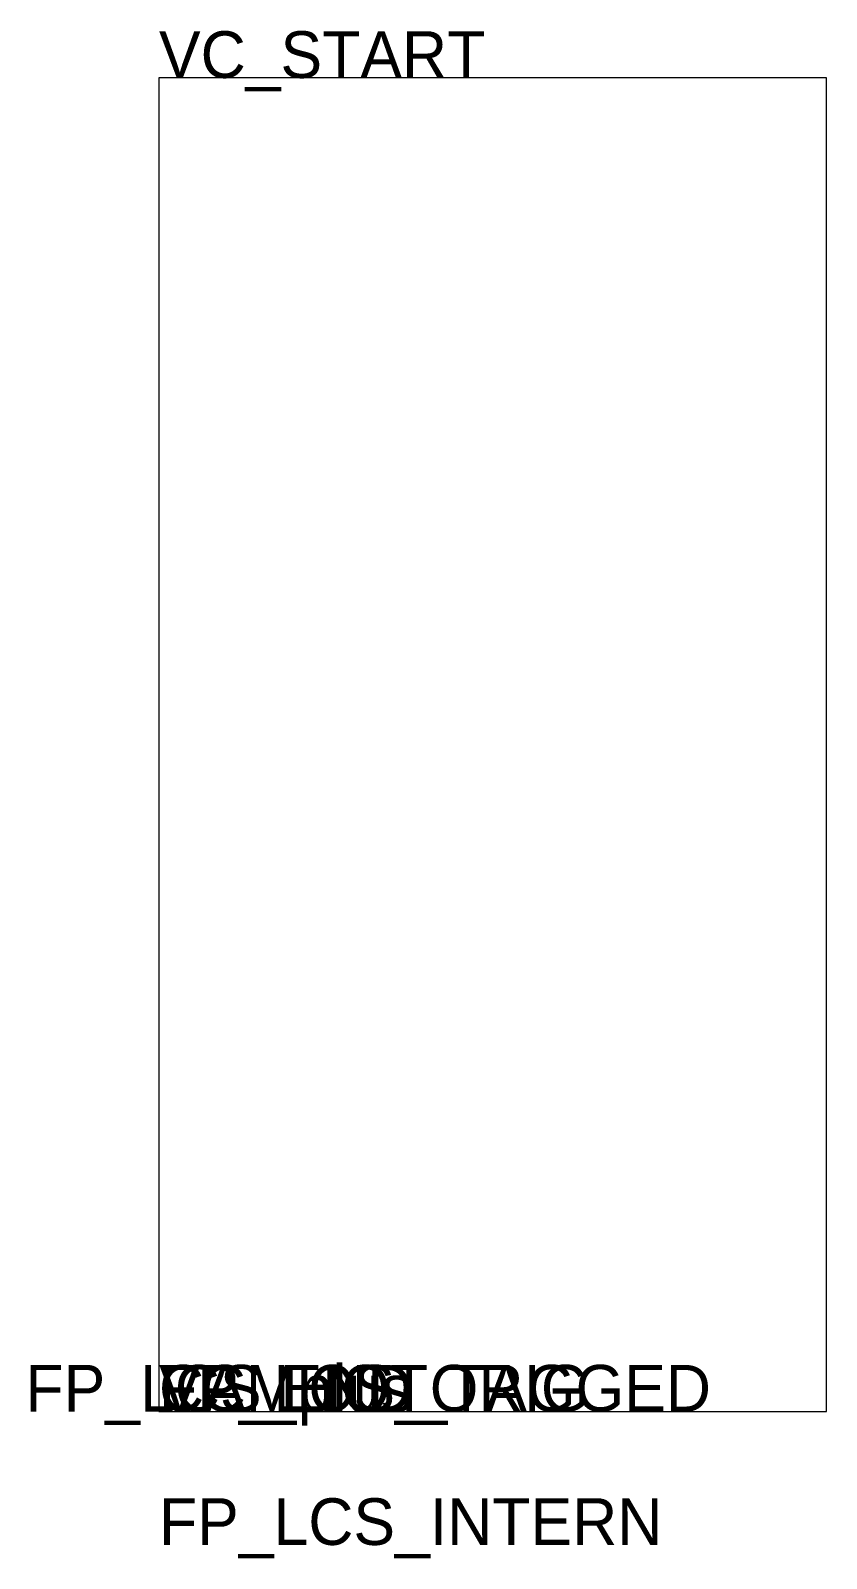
# Model space of a CAD drawing. Header units: metres. Extents: x -10 to 50, y -11 to 104.
import ezdxf

# ---------------------------------------------------------------- set-up
doc = ezdxf.new("R2010")
doc.units = ezdxf.units.M

msp = doc.modelspace()

# ---------------------------------------------------------------- linework, layer by layer
for p, q in [((50, 100), (0, 100)), ((0, 100), (0, 0)), ((50, 0), (50, 100)), ((0, 0), (50, 0))]:
    msp.add_line(p, q)

# ---------------------------------------------------------------- texts
at = {"layer": ''}
for tag, p in [('VC_START', (0, 100)), ('FP_LCS_HOT', (-10, 0)), ('VC_END', (0, 0)), ('CAMplus_TAGGED', (0, 0)), ('FP_LCS_ORIG', (0, 0)), ('FP_LCS_INTERN', (0, -10))]:
    msp.add_attdef(tag, p, '', height=3.5, dxfattribs=at)

doc.saveas('drawing.dxf')
